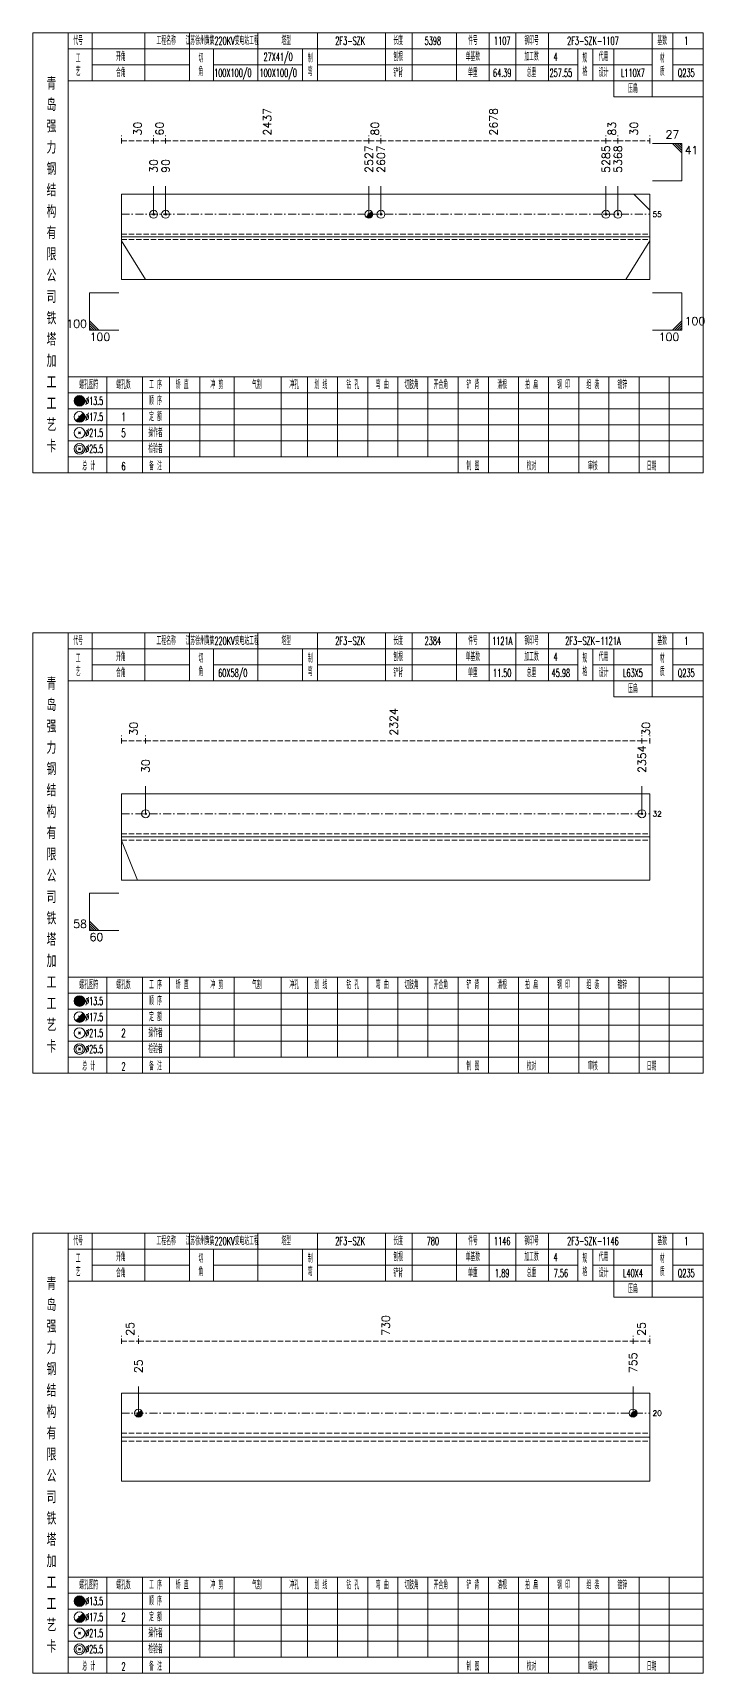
# Model space of a CAD drawing. Extents: x 0 to 4623, y -1159 to 4890.
# Drawn here: x 1880 to 2132, y -1159 to -544 of the extents above; entities that cross this region are included whole.
import ezdxf
from ezdxf.enums import TextEntityAlignment as Align

# ---------------------------------------------------------------- set-up
doc = ezdxf.new("R2010")
doc.units = 0
doc.header["$MEASUREMENT"] = 0
doc.linetypes.add('一点画线', pattern=[5.2, 3, -1, 0.2, -1])
doc.linetypes.add('虚线', pattern=[2.75, 2, -0.75])
doc.layers.get('0').update_dxf_attribs({"linetype": 'CONTINUOUS', "lineweight": 25})
for name, color, linetype, lineweight in [('1', 7, 'CONTINUOUS', 25), ('4', 7, 'CONTINUOUS', 25), ('5', 7, 'CONTINUOUS', 25)]:
    doc.layers.add(name, color=color, linetype=linetype, lineweight=lineweight)
doc.styles.get("Standard").update_dxf_attribs({"font": 'simplex.shx', "width": 0.7, "height": 3, "bigfont": 'gbhzfs.shx'})

# ---------------------------------------------------------------- blocks, each defined once
blk = doc.blocks.new('孔17.5')
at = {"layer": '5', "color": 7, "linetype": 'Continuous', "lineweight": 13}
for p, q in [((-0.707, -0.707), (0.707, 0.707)), ((-0.2, 0.2), (0.2, -0.2))]:
    blk.add_line(p, q, dxfattribs=at)
blk.add_circle((0, 0), 1, dxfattribs=at)
for radius in [0.9, 0.8, 0.7, 0.6, 0.5, 0.4, 0.3, 0.2, 0.1]:
    blk.add_arc((0, 0), radius, 225, 45, dxfattribs=at)
blk = doc.blocks.new('孔21.5')
at = {"layer": '5', "color": 7, "linetype": 'Continuous', "lineweight": 13}
for p, q in [((-0.2, -0.2), (0.2, 0.2)), ((-0.2, 0.2), (0.2, -0.2))]:
    blk.add_line(p, q, dxfattribs=at)
blk.add_circle((0, 0), 1, dxfattribs=at)

msp = doc.modelspace()

# ---------------------------------------------------------------- linework, layer by layer
at = {"color": 8, "linetype": '虚线', "lineweight": 9}
for p, q in [((1913.509, -585.011), (1913.509, -582.011)), ((1913.509, -584.011), (1925.509, -584.011)), ((1925.509, -585.011), (1925.509, -582.011)), ((1925.509, -585.011), (1925.509, -582.011)), ((1925.509, -584.011), (1930.009, -584.011)), ((1930.009, -585.011), (1930.009, -582.011)), ((1930.009, -585.011), (1930.009, -582.011)), ((1930.009, -584.011), (2006.247, -584.011)), ((2006.247, -585.011), (2006.247, -582.011)), ((2006.247, -585.011), (2006.247, -582.011)), ((2006.247, -584.011), (2010.747, -584.011)), ((2010.747, -585.011), (2010.747, -582.011)), ((2010.747, -585.011), (2010.747, -582.011)), ((2010.747, -584.011), (2095.109, -584.011)), ((2095.109, -585.011), (2095.109, -582.011)), ((2095.109, -585.011), (2095.109, -582.011)), ((2095.109, -584.011), (2099.609, -584.011)), ((2099.609, -585.011), (2099.609, -582.011)), ((2099.609, -585.011), (2099.609, -582.011)), ((2099.609, -584.011), (2111.609, -584.011)), ((2111.609, -585.011), (2111.609, -582.011)), ((1913.509, -810.011), (1913.509, -807.011)), ((1913.509, -809.011), (1922.509, -809.011)), ((1922.509, -810.011), (1922.509, -807.011)), ((1922.509, -810.011), (1922.509, -807.011)), ((1922.509, -809.011), (2108.609, -809.011)), ((2108.609, -810.011), (2108.609, -807.011)), ((2108.609, -810.011), (2108.609, -807.011)), ((2108.609, -809.011), (2111.609, -809.011)), ((2111.609, -810.011), (2111.609, -807.011)), ((1913.509, -1035.011), (1913.509, -1032.011)), ((1919.859, -1035.011), (1919.859, -1032.011)), ((1919.859, -1035.011), (1919.859, -1032.011)), ((2105.26, -1035.011), (2105.26, -1032.011)), ((2105.26, -1035.011), (2105.26, -1032.011)), ((2111.609, -1035.011), (2111.609, -1032.011)), ((1913.509, -1034.011), (1919.859, -1034.011)), ((1919.859, -1034.011), (2105.26, -1034.011)), ((2105.26, -1034.011), (2111.609, -1034.011))]:
    msp.add_line(p, q, dxfattribs=at)
at = {"color": 7, "linetype": 'Continuous', "lineweight": 13}
for p, q in [((2123.609, -585.011), (2112.609, -585.011)), ((2120.109, -585.011), (2123.609, -588.511)), ((2120.984, -585.011), (2123.609, -587.636)), ((2121.859, -585.011), (2123.609, -586.761)), ((2122.734, -585.011), (2123.609, -585.886)), ((2123.609, -599.011), (2123.609, -585.011)), ((1925.509, -611.556), (1925.509, -601.011)), ((1930.009, -611.556), (1930.009, -601.011)), ((2006.247, -611.556), (2006.247, -601.011)), ((2010.747, -611.556), (2010.747, -601.011)), ((2095.109, -611.556), (2095.109, -601.011)), ((2099.609, -611.556), (2099.609, -601.011)), ((2123.609, -599.011), (2112.609, -599.011)), ((2111.609, -610.056), (2105.609, -604.056)), ((1913.509, -621.461), (1922.509, -635.965)), ((2111.609, -621.461), (2102.609, -635.965)), ((1901.509, -641.011), (1912.509, -641.011)), ((1901.509, -641.011), (1901.509, -655.011)), ((2123.609, -641.011), (2112.609, -641.011)), ((2123.609, -641.011), (2123.609, -655.011)), ((1905.009, -655.011), (1901.509, -651.511)), ((2120.109, -655.011), (2123.609, -651.511)), ((1904.134, -655.011), (1901.509, -652.386)), ((1903.259, -655.011), (1901.509, -653.261)), ((1902.384, -655.011), (1901.509, -654.136)), ((1901.509, -655.011), (1912.509, -655.011)), ((2123.609, -655.011), (2112.609, -655.011)), ((2120.984, -655.011), (2123.609, -652.386)), ((2121.859, -655.011), (2123.609, -653.261)), ((2122.734, -655.011), (2123.609, -654.136)), ((1922.509, -836.32), (1922.509, -826.011)), ((2108.609, -836.32), (2108.609, -826.011)), ((1913.509, -846.296), (1919.509, -861.201)), ((1901.509, -866.011), (1912.509, -866.011)), ((1901.509, -866.011), (1901.509, -880.011)), ((1905.009, -880.011), (1901.509, -876.511)), ((1904.134, -880.011), (1901.509, -877.386)), ((1903.259, -880.011), (1901.509, -878.261)), ((1902.384, -880.011), (1901.509, -879.136)), ((1901.509, -880.011), (1912.509, -880.011)), ((1919.859, -1061.011), (1919.859, -1051.011)), ((2105.26, -1061.011), (2105.26, -1051.011))]:
    msp.add_line(p, q, dxfattribs=at)
at = {"color": 7, "linetype": 'Continuous', "lineweight": 18}
for p, q in [((1913.509, -604.056), (1913.509, -635.965)), ((1913.509, -604.056), (2111.609, -604.056)), ((2111.609, -604.056), (2111.609, -635.965)), ((1913.509, -620.011), (2111.609, -620.011)), ((1913.509, -828.82), (1913.509, -861.201)), ((1913.509, -828.82), (2111.609, -828.82)), ((2111.609, -828.82), (2111.609, -861.201)), ((1913.509, -845.011), (2111.609, -845.011)), ((1913.509, -1053.511), (1913.509, -1086.511)), ((1913.509, -1053.511), (2111.609, -1053.511)), ((2111.609, -1053.511), (2111.609, -1086.511)), ((1913.509, -1070.011), (2111.609, -1070.011))]:
    msp.add_line(p, q, dxfattribs=at)
at = {"color": 3, "linetype": '一点画线', "lineweight": 13}
for p, q in [((1913.509, -611.556), (2111.609, -611.556)), ((1913.509, -836.32), (2111.609, -836.32)), ((1913.509, -1061.011), (2111.609, -1061.011))]:
    msp.add_line(p, q, dxfattribs=at)
at = {"color": 1, "linetype": '虚线', "lineweight": 18}
for p, q in [((1913.509, -619.056), (2111.609, -619.056)), ((1913.509, -620.965), (2111.609, -620.965)), ((1913.509, -843.82), (2111.609, -843.82)), ((1913.509, -846.201), (2111.609, -846.201)), ((1913.509, -1068.511), (2111.609, -1068.511)), ((1913.509, -1071.511), (2111.609, -1071.511))]:
    msp.add_line(p, q, dxfattribs=at)
at = {"layer": '1', "color": 7, "linetype": 'Continuous', "lineweight": 18}
for p, q in [((1913.509, -635.965), (2111.609, -635.965)), ((1913.509, -861.201), (2111.609, -861.201)), ((1913.509, -1086.511), (2111.609, -1086.511))]:
    msp.add_line(p, q, dxfattribs=at)
at = {"layer": '4', "color": 1, "linetype": 'Continuous', "lineweight": 18}
for p, q in [((1893.509, -708.511), (1893.509, -543.511)), ((1902.409, -561.511), (1902.409, -543.511)), ((1922.209, -561.511), (1922.209, -543.511)), ((1939.009, -561.511), (1939.009, -543.511)), ((1964.609, -561.511), (1964.609, -543.511)), ((1986.909, -561.511), (1986.909, -543.511)), ((2012.409, -561.511), (2012.409, -543.511)), ((2022.409, -561.511), (2022.409, -543.511)), ((2039.109, -561.511), (2039.109, -543.511)), ((2051.309, -561.511), (2051.309, -543.511)), ((2061.309, -561.511), (2061.309, -543.511)), ((2073.509, -561.511), (2073.509, -543.511)), ((2112.409, -567.511), (2112.409, -543.511)), ((2120.209, -561.511), (2120.209, -543.511)), ((1893.509, -549.511), (2131.609, -549.511)), ((1948.009, -561.511), (1948.009, -549.511)), ((1981.309, -561.511), (1981.309, -549.511)), ((2084.609, -561.511), (2084.609, -549.511)), ((2090.209, -561.511), (2090.209, -549.511)), ((2098.009, -567.511), (2098.009, -549.511)), ((1902.409, -555.511), (1939.009, -555.511)), ((1948.009, -555.511), (1981.309, -555.511)), ((1986.909, -555.511), (2084.609, -555.511)), ((2090.209, -555.511), (2112.409, -555.511)), ((2120.209, -555.511), (2131.609, -555.511)), ((1893.509, -561.511), (2131.609, -561.511)), ((2098.009, -567.511), (2131.609, -567.511)), ((1893.509, -672.511), (2131.609, -672.511)), ((1908.009, -708.511), (1908.009, -672.511)), ((1921.309, -708.511), (1921.309, -672.511)), ((1931.409, -708.511), (1931.409, -672.511)), ((1942.809, -702.511), (1942.809, -672.511)), ((1955.709, -702.511), (1955.709, -672.511)), ((1973.309, -702.511), (1973.309, -672.511)), ((1983.209, -702.511), (1983.209, -672.511)), ((1994.509, -702.511), (1994.509, -672.511)), ((2005.809, -702.511), (2005.809, -672.511)), ((2017.109, -702.511), (2017.109, -672.511)), ((2028.309, -702.511), (2028.309, -672.511)), ((2039.709, -702.511), (2039.709, -672.511)), ((2051.009, -702.511), (2051.009, -672.511)), ((2062.309, -702.511), (2062.309, -672.511)), ((2073.609, -702.511), (2073.609, -672.511)), ((2084.909, -702.511), (2084.909, -672.511)), ((2096.209, -702.511), (2096.209, -672.511)), ((2107.509, -702.511), (2107.509, -672.511)), ((2118.809, -702.511), (2118.809, -672.511)), ((1893.509, -678.511), (2131.609, -678.511)), ((1893.509, -684.511), (2131.609, -684.511)), ((1893.509, -690.511), (2131.609, -690.511)), ((1893.509, -696.511), (2131.609, -696.511)), ((1893.509, -702.511), (2131.609, -702.511)), ((2039.709, -708.511), (2039.709, -702.511)), ((2051.009, -708.511), (2051.009, -702.511)), ((2062.309, -708.511), (2062.309, -702.511)), ((2073.609, -708.511), (2073.609, -702.511)), ((2084.909, -708.511), (2084.909, -702.511)), ((2096.209, -708.511), (2096.209, -702.511)), ((2107.509, -708.511), (2107.509, -702.511)), ((2118.809, -708.511), (2118.809, -702.511)), ((1893.509, -933.511), (1893.509, -768.511)), ((1902.409, -786.511), (1902.409, -768.511)), ((1922.209, -786.511), (1922.209, -768.511)), ((1939.009, -786.511), (1939.009, -768.511)), ((1964.609, -786.511), (1964.609, -768.511)), ((1986.909, -786.511), (1986.909, -768.511)), ((2012.409, -786.511), (2012.409, -768.511)), ((2022.409, -786.511), (2022.409, -768.511)), ((2039.109, -786.511), (2039.109, -768.511)), ((2051.309, -786.511), (2051.309, -768.511)), ((2061.309, -786.511), (2061.309, -768.511)), ((2073.509, -786.511), (2073.509, -768.511)), ((2112.409, -792.511), (2112.409, -768.511)), ((2120.209, -786.511), (2120.209, -768.511)), ((1893.509, -774.511), (2131.609, -774.511)), ((1948.009, -786.511), (1948.009, -774.511)), ((1981.309, -786.511), (1981.309, -774.511)), ((2084.609, -786.511), (2084.609, -774.511)), ((2090.209, -786.511), (2090.209, -774.511)), ((2098.009, -792.511), (2098.009, -774.511)), ((1902.409, -780.511), (1939.009, -780.511)), ((1948.009, -780.511), (1981.309, -780.511)), ((1986.909, -780.511), (2084.609, -780.511)), ((2090.209, -780.511), (2112.409, -780.511)), ((2120.209, -780.511), (2131.609, -780.511)), ((1893.509, -786.511), (2131.609, -786.511)), ((2098.009, -792.511), (2131.609, -792.511)), ((1893.509, -897.511), (2131.609, -897.511)), ((1908.009, -933.511), (1908.009, -897.511)), ((1921.309, -933.511), (1921.309, -897.511)), ((1931.409, -933.511), (1931.409, -897.511)), ((1942.809, -927.511), (1942.809, -897.511)), ((1955.709, -927.511), (1955.709, -897.511)), ((1973.309, -927.511), (1973.309, -897.511)), ((1983.209, -927.511), (1983.209, -897.511)), ((1994.509, -927.511), (1994.509, -897.511)), ((2005.809, -927.511), (2005.809, -897.511)), ((2017.109, -927.511), (2017.109, -897.511)), ((2028.309, -927.511), (2028.309, -897.511)), ((2039.709, -927.511), (2039.709, -897.511)), ((2051.009, -927.511), (2051.009, -897.511)), ((2062.309, -927.511), (2062.309, -897.511)), ((2073.609, -927.511), (2073.609, -897.511)), ((2084.909, -927.511), (2084.909, -897.511)), ((2096.209, -927.511), (2096.209, -897.511)), ((2107.509, -927.511), (2107.509, -897.511)), ((2118.809, -927.511), (2118.809, -897.511)), ((1893.509, -903.511), (2131.609, -903.511)), ((1893.509, -909.511), (2131.609, -909.511)), ((1893.509, -915.511), (2131.609, -915.511)), ((1893.509, -921.511), (2131.609, -921.511)), ((1893.509, -927.511), (2131.609, -927.511)), ((2039.709, -933.511), (2039.709, -927.511)), ((2051.009, -933.511), (2051.009, -927.511)), ((2062.309, -933.511), (2062.309, -927.511)), ((2073.609, -933.511), (2073.609, -927.511)), ((2084.909, -933.511), (2084.909, -927.511)), ((2096.209, -933.511), (2096.209, -927.511)), ((2107.509, -933.511), (2107.509, -927.511)), ((2118.809, -933.511), (2118.809, -927.511)), ((1893.509, -1158.511), (1893.509, -993.511)), ((1902.409, -1011.511), (1902.409, -993.511)), ((1922.209, -1011.511), (1922.209, -993.511)), ((1939.009, -1011.511), (1939.009, -993.511)), ((1964.609, -1011.511), (1964.609, -993.511)), ((1986.909, -1011.511), (1986.909, -993.511)), ((2012.409, -1011.511), (2012.409, -993.511)), ((2022.409, -1011.511), (2022.409, -993.511)), ((2039.109, -1011.511), (2039.109, -993.511)), ((2051.309, -1011.511), (2051.309, -993.511)), ((2061.309, -1011.511), (2061.309, -993.511)), ((2073.509, -1011.511), (2073.509, -993.511)), ((2112.409, -1017.511), (2112.409, -993.511)), ((2120.209, -1011.511), (2120.209, -993.511)), ((1893.509, -999.511), (2131.609, -999.511)), ((1948.009, -1011.511), (1948.009, -999.511)), ((1981.309, -1011.511), (1981.309, -999.511)), ((2084.609, -1011.511), (2084.609, -999.511)), ((2090.209, -1011.511), (2090.209, -999.511)), ((2098.009, -1017.511), (2098.009, -999.511)), ((1902.409, -1005.511), (1939.009, -1005.511)), ((1948.009, -1005.511), (1981.309, -1005.511)), ((1986.909, -1005.511), (2084.609, -1005.511)), ((2090.209, -1005.511), (2112.409, -1005.511)), ((2120.209, -1005.511), (2131.609, -1005.511)), ((1893.509, -1011.511), (2131.609, -1011.511)), ((2098.009, -1017.511), (2131.609, -1017.511)), ((1893.509, -1122.511), (2131.609, -1122.511)), ((1908.009, -1158.511), (1908.009, -1122.511)), ((1921.309, -1158.511), (1921.309, -1122.511)), ((1931.409, -1158.511), (1931.409, -1122.511)), ((1942.809, -1152.511), (1942.809, -1122.511)), ((1955.709, -1152.511), (1955.709, -1122.511)), ((1973.309, -1152.511), (1973.309, -1122.511)), ((1983.209, -1152.511), (1983.209, -1122.511)), ((1994.509, -1152.511), (1994.509, -1122.511)), ((2005.809, -1152.511), (2005.809, -1122.511)), ((2017.109, -1152.511), (2017.109, -1122.511)), ((2028.309, -1152.511), (2028.309, -1122.511)), ((2039.709, -1152.511), (2039.709, -1122.511)), ((2051.009, -1152.511), (2051.009, -1122.511)), ((2062.309, -1152.511), (2062.309, -1122.511)), ((2073.609, -1152.511), (2073.609, -1122.511)), ((2084.909, -1152.511), (2084.909, -1122.511)), ((2096.209, -1152.511), (2096.209, -1122.511)), ((2107.509, -1152.511), (2107.509, -1122.511)), ((2118.809, -1152.511), (2118.809, -1122.511)), ((1893.509, -1128.511), (2131.609, -1128.511)), ((1893.509, -1134.511), (2131.609, -1134.511)), ((1893.509, -1140.511), (2131.609, -1140.511)), ((1893.509, -1146.511), (2131.609, -1146.511)), ((1893.509, -1152.511), (2131.609, -1152.511)), ((2039.709, -1158.511), (2039.709, -1152.511)), ((2051.009, -1158.511), (2051.009, -1152.511)), ((2062.309, -1158.511), (2062.309, -1152.511)), ((2073.609, -1158.511), (2073.609, -1152.511)), ((2084.909, -1158.511), (2084.909, -1152.511)), ((2096.209, -1158.511), (2096.209, -1152.511)), ((2107.509, -1158.511), (2107.509, -1152.511)), ((2118.809, -1158.511), (2118.809, -1152.511))]:
    msp.add_line(p, q, dxfattribs=at)
at = {"layer": '4', "color": 7, "linetype": 'Continuous', "lineweight": 13}
for p, q in [((1897.509, -681.711), (1897.909, -681.311)), ((1897.909, -681.711), (1897.509, -681.311)), ((1896.295, -688.925), (1899.123, -686.097)), ((1897.309, -687.111), (1898.109, -687.911)), ((1897.309, -693.911), (1898.109, -693.111)), ((1897.309, -693.111), (1898.109, -693.911)), ((1897.309, -699.911), (1898.109, -699.111)), ((1897.309, -699.111), (1898.109, -699.911)), ((1897.509, -906.711), (1897.909, -906.311)), ((1897.909, -906.711), (1897.509, -906.311)), ((1896.295, -913.925), (1899.123, -911.097)), ((1897.309, -912.111), (1898.109, -912.911)), ((1897.309, -918.911), (1898.109, -918.111)), ((1897.309, -918.111), (1898.109, -918.911)), ((1897.309, -924.911), (1898.109, -924.111)), ((1897.309, -924.111), (1898.109, -924.911)), ((1897.509, -1131.711), (1897.909, -1131.311)), ((1897.909, -1131.711), (1897.509, -1131.311)), ((1896.295, -1138.925), (1899.123, -1136.097)), ((1897.309, -1137.111), (1898.109, -1137.911)), ((1897.309, -1143.911), (1898.109, -1143.111)), ((1897.309, -1143.111), (1898.109, -1143.911)), ((1897.309, -1149.911), (1898.109, -1149.111)), ((1897.309, -1149.111), (1898.109, -1149.911))]:
    msp.add_line(p, q, dxfattribs=at)
at = {"layer": '4', "color": 1, "linetype": 'Continuous', "lineweight": 18}
for points in [[(1880.209, -543.511), (1880.209, -708.511), (2131.609, -708.511), (2131.609, -543.511)], [(1880.209, -768.511), (1880.209, -933.511), (2131.609, -933.511), (2131.609, -768.511)], [(1880.209, -993.511), (1880.209, -1158.511), (2131.609, -1158.511), (2131.609, -993.511)]]:
    msp.add_lwpolyline(points, close=True, dxfattribs=at)
at = {"layer": '4', "color": 7, "linetype": 'Continuous', "lineweight": 13}
for centre, radius in [((1897.709, -681.511), 2), ((1897.709, -681.511), 1.8), ((1897.709, -681.511), 1.6), ((1897.709, -681.511), 1.4), ((1897.709, -681.511), 1.2), ((1897.709, -681.511), 1), ((1897.709, -681.511), 0.8), ((1897.709, -681.511), 0.6), ((1897.709, -681.511), 0.4), ((1897.709, -681.511), 0.2), ((1897.709, -687.511), 2), ((1897.709, -693.511), 2), ((1897.709, -699.511), 2), ((1897.709, -699.511), 1.4), ((1897.709, -906.511), 2), ((1897.709, -906.511), 1.8), ((1897.709, -906.511), 1.6), ((1897.709, -906.511), 1.4), ((1897.709, -906.511), 1.2), ((1897.709, -906.511), 1), ((1897.709, -906.511), 0.8), ((1897.709, -906.511), 0.6), ((1897.709, -906.511), 0.4), ((1897.709, -906.511), 0.2), ((1897.709, -912.511), 2), ((1897.709, -918.511), 2), ((1897.709, -924.511), 2), ((1897.709, -924.511), 1.4), ((1897.709, -1131.511), 2), ((1897.709, -1131.511), 1.8), ((1897.709, -1131.511), 1.6), ((1897.709, -1131.511), 1.4), ((1897.709, -1131.511), 1.2), ((1897.709, -1131.511), 1), ((1897.709, -1131.511), 0.8), ((1897.709, -1131.511), 0.6), ((1897.709, -1131.511), 0.4), ((1897.709, -1131.511), 0.2), ((1897.709, -1137.511), 2), ((1897.709, -1143.511), 2), ((1897.709, -1149.511), 2), ((1897.709, -1149.511), 1.4)]:
    msp.add_circle(centre, radius, dxfattribs=at)
for centre, radius in [((1897.709, -687.511), 1.8), ((1897.709, -687.511), 1.6), ((1897.709, -687.511), 1.4), ((1897.709, -687.511), 1.2), ((1897.709, -687.511), 1), ((1897.709, -687.511), 0.8), ((1897.709, -687.511), 0.6), ((1897.709, -687.511), 0.4), ((1897.709, -687.511), 0.2), ((1897.709, -912.511), 1.8), ((1897.709, -912.511), 1.6), ((1897.709, -912.511), 1.4), ((1897.709, -912.511), 1.2), ((1897.709, -912.511), 1), ((1897.709, -912.511), 0.8), ((1897.709, -912.511), 0.6), ((1897.709, -912.511), 0.4), ((1897.709, -912.511), 0.2), ((1897.709, -1137.511), 1.8), ((1897.709, -1137.511), 1.6), ((1897.709, -1137.511), 1.4), ((1897.709, -1137.511), 1.2), ((1897.709, -1137.511), 1), ((1897.709, -1137.511), 0.8), ((1897.709, -1137.511), 0.6), ((1897.709, -1137.511), 0.4), ((1897.709, -1137.511), 0.2)]:
    msp.add_arc(centre, radius, 225, 45, dxfattribs=at)

# ---------------------------------------------------------------- block references
at = {"color": 7, "linetype": 'Continuous', "lineweight": 13, "xscale": 1.5, "yscale": 1.5, "zscale": 1.5}
for name, p in [('孔21.5', (1925.509, -611.556)), ('孔21.5', (1930.009, -611.556)), ('孔17.5', (2006.247, -611.556)), ('孔21.5', (2010.747, -611.556)), ('孔21.5', (2095.109, -611.556)), ('孔21.5', (2099.609, -611.556)), ('孔21.5', (1922.509, -836.32)), ('孔21.5', (2108.609, -836.32)), ('孔17.5', (1919.859, -1061.011)), ('孔17.5', (2105.26, -1061.011))]:
    msp.add_blockref(name, p, dxfattribs=at)

# ---------------------------------------------------------------- texts
at = {"color": 8, "linetype": 'Continuous', "lineweight": 9}
for s, p in [('30', (1919.509, -582.011)), ('60', (1927.759, -582.011)), ('2437', (1968.128, -582.011)), ('80', (2008.497, -582.011)), ('2678', (2052.928, -582.011)), ('83', (2097.359, -582.011)), ('30', (2105.609, -582.011)), ('2324', (2015.559, -807.011)), ('30', (1918.009, -807.011)), ('30', (2110.109, -807.011)), ('730', (2012.559, -1032.011)), ('25', (1916.684, -1032.011)), ('25', (2108.435, -1032.011))]:
    msp.add_text(s, height=3, rotation=90, dxfattribs=at).set_placement(p, align=Align.MIDDLE_LEFT)
at = {"color": 7, "linetype": 'Continuous', "lineweight": 13}
for s, p in [('27', (2122.609, -584.011)), ('100', (1900.509, -655.011)), ('58', (1900.509, -880.011))]:
    msp.add_text(s, height=3, dxfattribs=at).set_placement(p, align=Align.BOTTOM_RIGHT)
for s, p in [('2527', (2006.247, -596.011)), ('2607', (2010.747, -596.011)), ('5285', (2095.109, -596.011)), ('5368', (2099.609, -596.011)), ('30', (1925.509, -596.011)), ('90', (1930.009, -596.011)), ('2354', (2108.609, -821.011)), ('30', (1922.509, -821.011)), ('755', (2105.26, -1046.011)), ('25', (1919.859, -1046.011))]:
    msp.add_text(s, height=3, rotation=90, dxfattribs=at).set_placement(p, align=Align.MIDDLE_LEFT)
for s, p in [('41', (2124.609, -586.011)), ('100', (1901.509, -656.011)), ('60', (1901.509, -881.011))]:
    msp.add_text(s, height=3, dxfattribs=at).set_placement(p, align=Align.TOP_LEFT)
for s, p in [('55', (2112.609, -611.556)), ('32', (2112.609, -836.32)), ('20', (2112.609, -1061.011))]:
    msp.add_text(s, height=2, dxfattribs=at).set_placement(p, align=Align.MIDDLE_LEFT)
msp.add_text('100', height=3, dxfattribs=at).set_placement((2124.609, -654.011), align=Align.BOTTOM_LEFT)
msp.add_text('100', height=3, dxfattribs=at).set_placement((2122.609, -656.011), align=Align.TOP_RIGHT)
at = {"layer": '4', "color": 1, "linetype": 'Continuous', "lineweight": 13}
for s, height, width, p in [('代号', 3, 0.6, (1897.209, -546.511)), ('工程名称', 3, 0.6, (1930.209, -546.511)), ('江苏徐州黄集220KV变电站工程', 3, 0.6, (1951.209, -546.511)), ('塔型', 3, 0.6, (1975.209, -546.511)), ('2F3-SZK', 3, 0.6, (1999.209, -546.511)), ('长度', 3, 0.6, (2017.209, -546.511)), ('5398', 3, 0.6, (2030.209, -546.511)), ('件号', 3, 0.6, (2045.209, -546.511)), ('1107', 3, 0.6, (2056.209, -546.511)), ('钢印号', 3, 0.6, (2067.209, -546.511)), ('2F3-SZK-1107', 3, 0.6, (2090.209, -546.511)), ('基数', 3, 0.6, (2116.209, -546.511)), ('1', 3, 0.6, (2125.209, -546.511)), ('工', 3, 0.6, (1897.209, -553.111)), ('开角', 3, 0.6, (1913.209, -552.511)), ('切', 3, 0.6, (1943.209, -553.111)), ('27X41/0', 3, 0.6, (1972.209, -552.511)), ('制', 3, 0.6, (1984.209, -553.111)), ('刨根', 3, 0.6, (2017.209, -552.511)), ('单基数', 3, 0.6, (2045.209, -552.511)), ('加工数', 3, 0.6, (2067.209, -552.511)), ('4', 3, 0.6, (2076.209, -552.511)), ('规', 3, 0.6, (2087.209, -553.111)), ('代用', 3, 0.6, (2094.209, -552.511)), ('材', 3, 0.6, (2116.209, -553.111)), ('艺', 3, 0.6, (1897.209, -558.111)), ('合角', 3, 0.6, (1913.209, -558.511)), ('角', 3, 0.6, (1943.209, -558.111)), ('100X100/0', 3, 0.6, (1955.209, -558.511)), ('100X100/0', 3, 0.6, (1972.209, -558.511)), ('弯', 3, 0.6, (1984.209, -558.111)), ('铲背', 3, 0.6, (2017.209, -558.511)), ('单重', 3, 0.6, (2045.209, -558.511)), ('64.39', 3, 0.6, (2056.209, -558.511)), ('总重', 3, 0.6, (2067.209, -558.511)), ('257.55', 3, 0.6, (2078.209, -558.511)), ('格', 3, 0.6, (2087.209, -558.111)), ('设计', 3, 0.6, (2094.209, -558.511)), ('L110X7', 3, 0.6, (2105.209, -558.511)), ('质', 3, 0.6, (2116.209, -558.111)), ('Q235', 3, 0.6, (2125.209, -558.511)), ('青', 4.6, 0.8, (1887.209, -562.511)), ('压扁', 3, 0.6, (2105.209, -564.511)), ('岛', 4.6, 0.8, (1887.209, -570.511)), ('强', 4.6, 0.8, (1887.209, -578.511)), ('力', 4.6, 0.8, (1887.209, -586.511)), ('钢', 4.6, 0.8, (1887.209, -594.511)), ('结', 4.6, 0.8, (1887.209, -602.511)), ('构', 4.6, 0.8, (1887.209, -610.511)), ('有', 4.6, 0.8, (1887.209, -618.511)), ('限', 4.6, 0.8, (1887.209, -626.511)), ('公', 4.6, 0.8, (1887.209, -634.511)), ('司', 4.6, 0.8, (1887.209, -642.511)), ('铁', 4.6, 0.8, (1887.209, -650.511)), ('塔', 4.6, 0.8, (1887.209, -658.511)), ('加', 4.6, 0.8, (1887.209, -666.511)), ('工', 4.6, 0.8, (1887.209, -674.511)), ('螺孔图符', 3, 0.6, (1901.209, -675.511)), ('螺孔数', 3, 0.6, (1914.209, -675.511)), ('工 序', 3, 0.6, (1926.209, -675.511)), ('矫 直', 3, 0.6, (1936.209, -675.511)), ('冲 剪', 3, 0.6, (1949.209, -675.511)), ('气割', 3, 0.6, (1964.209, -675.511)), ('冲孔', 3, 0.6, (1978.209, -675.511)), ('划 线', 3, 0.6, (1988.209, -675.511)), ('钻 孔', 3, 0.6, (2000.209, -675.511)), ('弯 曲', 3, 0.6, (2011.209, -675.511)), ('切肢角', 3, 0.6, (2022.209, -675.511)), ('开合角', 3, 0.6, (2033.209, -675.511)), ('铲 背', 3, 0.6, (2045.209, -675.511)), ('清根', 3, 0.6, (2056.209, -675.511)), ('拍 扁', 3, 0.6, (2067.209, -675.511)), ('钢 印', 3, 0.6, (2079.209, -675.511)), ('组 装', 3, 0.6, (2090.209, -675.511)), ('镀锌', 3, 0.6, (2101.209, -675.511)), ('工', 4.6, 0.8, (1887.209, -682.511)), ('%%C13.5', 3, 0.5, (1903.209, -681.511)), ('顺 序', 3, 0.6, (1926.209, -681.511)), ('艺', 4.6, 0.8, (1887.209, -690.511)), ('%%C17.5', 3, 0.5, (1903.209, -687.511)), ('1', 3.2, 0.6, (1914.209, -687.511)), ('定 额', 3, 0.6, (1926.209, -687.511)), ('%%C21.5', 3, 0.5, (1903.209, -693.511)), ('5', 3.2, 0.6, (1914.209, -693.511)), ('操作者', 3, 0.6, (1926.209, -693.511)), ('卡', 4.6, 0.8, (1887.209, -698.511)), ('%%C25.5', 3, 0.5, (1903.209, -699.511)), ('检验者', 3, 0.6, (1926.209, -699.511)), ('总 计', 3, 0.6, (1901.209, -706.011)), ('6', 3, 0.6, (1914.209, -706.011)), ('备 注', 3, 0.6, (1926.209, -706.011)), ('制 图', 3, 0.6, (2045.209, -706.011)), ('校对', 3, 0.6, (2067.209, -706.011)), ('审核', 3, 0.6, (2090.209, -706.011)), ('日期', 3, 0.6, (2112.209, -706.011)), ('代号', 3, 0.6, (1897.209, -771.511)), ('工程名称', 3, 0.6, (1930.209, -771.511)), ('江苏徐州黄集220KV变电站工程', 3, 0.6, (1951.209, -771.511)), ('塔型', 3, 0.6, (1975.209, -771.511)), ('2F3-SZK', 3, 0.6, (1999.209, -771.511)), ('长度', 3, 0.6, (2017.209, -771.511)), ('2384', 3, 0.6, (2030.209, -771.511)), ('件号', 3, 0.6, (2045.209, -771.511)), ('1121A', 3, 0.6, (2056.209, -771.511)), ('钢印号', 3, 0.6, (2067.209, -771.511)), ('2F3-SZK-1121A', 3, 0.6, (2090.209, -771.511)), ('基数', 3, 0.6, (2116.209, -771.511)), ('1', 3, 0.6, (2125.209, -771.511)), ('工', 3, 0.6, (1897.209, -778.111)), ('开角', 3, 0.6, (1913.209, -777.511)), ('切', 3, 0.6, (1943.209, -778.111)), ('制', 3, 0.6, (1984.209, -778.111)), ('刨根', 3, 0.6, (2017.209, -777.511)), ('单基数', 3, 0.6, (2045.209, -777.511)), ('加工数', 3, 0.6, (2067.209, -777.511)), ('4', 3, 0.6, (2076.209, -777.511)), ('规', 3, 0.6, (2087.209, -778.111)), ('代用', 3, 0.6, (2094.209, -777.511)), ('材', 3, 0.6, (2116.209, -778.111)), ('青', 4.6, 0.8, (1887.209, -787.511)), ('艺', 3, 0.6, (1897.209, -783.111)), ('合角', 3, 0.6, (1913.209, -783.511)), ('角', 3, 0.6, (1943.209, -783.111)), ('60X58/0', 3, 0.6, (1955.209, -783.511)), ('弯', 3, 0.6, (1984.209, -783.111)), ('铲背', 3, 0.6, (2017.209, -783.511)), ('单重', 3, 0.6, (2045.209, -783.511)), ('11.50', 3, 0.6, (2056.209, -783.511)), ('总重', 3, 0.6, (2067.209, -783.511)), ('45.98', 3, 0.6, (2078.209, -783.511)), ('格', 3, 0.6, (2087.209, -783.111)), ('设计', 3, 0.6, (2094.209, -783.511)), ('L63X5', 3, 0.6, (2105.209, -783.511)), ('质', 3, 0.6, (2116.209, -783.111)), ('Q235', 3, 0.6, (2125.209, -783.511)), ('岛', 4.6, 0.8, (1887.209, -795.511)), ('压扁', 3, 0.6, (2105.209, -789.511)), ('强', 4.6, 0.8, (1887.209, -803.511)), ('力', 4.6, 0.8, (1887.209, -811.511)), ('钢', 4.6, 0.8, (1887.209, -819.511)), ('结', 4.6, 0.8, (1887.209, -827.511)), ('构', 4.6, 0.8, (1887.209, -835.511)), ('有', 4.6, 0.8, (1887.209, -843.511)), ('限', 4.6, 0.8, (1887.209, -851.511)), ('公', 4.6, 0.8, (1887.209, -859.511)), ('司', 4.6, 0.8, (1887.209, -867.511)), ('铁', 4.6, 0.8, (1887.209, -875.511)), ('塔', 4.6, 0.8, (1887.209, -883.511)), ('加', 4.6, 0.8, (1887.209, -891.511)), ('工', 4.6, 0.8, (1887.209, -899.511)), ('螺孔图符', 3, 0.6, (1901.209, -900.511)), ('螺孔数', 3, 0.6, (1914.209, -900.511)), ('工 序', 3, 0.6, (1926.209, -900.511)), ('矫 直', 3, 0.6, (1936.209, -900.511)), ('冲 剪', 3, 0.6, (1949.209, -900.511)), ('气割', 3, 0.6, (1964.209, -900.511)), ('冲孔', 3, 0.6, (1978.209, -900.511)), ('划 线', 3, 0.6, (1988.209, -900.511)), ('钻 孔', 3, 0.6, (2000.209, -900.511)), ('弯 曲', 3, 0.6, (2011.209, -900.511)), ('切肢角', 3, 0.6, (2022.209, -900.511)), ('开合角', 3, 0.6, (2033.209, -900.511)), ('铲 背', 3, 0.6, (2045.209, -900.511)), ('清根', 3, 0.6, (2056.209, -900.511)), ('拍 扁', 3, 0.6, (2067.209, -900.511)), ('钢 印', 3, 0.6, (2079.209, -900.511)), ('组 装', 3, 0.6, (2090.209, -900.511)), ('镀锌', 3, 0.6, (2101.209, -900.511)), ('工', 4.6, 0.8, (1887.209, -907.511)), ('%%C13.5', 3, 0.5, (1903.209, -906.511)), ('顺 序', 3, 0.6, (1926.209, -906.511)), ('艺', 4.6, 0.8, (1887.209, -915.511)), ('%%C17.5', 3, 0.5, (1903.209, -912.511)), ('定 额', 3, 0.6, (1926.209, -912.511)), ('卡', 4.6, 0.8, (1887.209, -923.511)), ('%%C21.5', 3, 0.5, (1903.209, -918.511)), ('2', 3.2, 0.6, (1914.209, -918.511)), ('操作者', 3, 0.6, (1926.209, -918.511)), ('%%C25.5', 3, 0.5, (1903.209, -924.511)), ('检验者', 3, 0.6, (1926.209, -924.511)), ('总 计', 3, 0.6, (1901.209, -931.011)), ('2', 3, 0.6, (1914.209, -931.011)), ('备 注', 3, 0.6, (1926.209, -931.011)), ('制 图', 3, 0.6, (2045.209, -931.011)), ('校对', 3, 0.6, (2067.209, -931.011)), ('审核', 3, 0.6, (2090.209, -931.011)), ('日期', 3, 0.6, (2112.209, -931.011)), ('代号', 3, 0.6, (1897.209, -996.511)), ('工程名称', 3, 0.6, (1930.209, -996.511)), ('江苏徐州黄集220KV变电站工程', 3, 0.6, (1951.209, -996.511)), ('塔型', 3, 0.6, (1975.209, -996.511)), ('2F3-SZK', 3, 0.6, (1999.209, -996.511)), ('长度', 3, 0.6, (2017.209, -996.511)), ('780', 3, 0.6, (2030.209, -996.511)), ('件号', 3, 0.6, (2045.209, -996.511)), ('1146', 3, 0.6, (2056.209, -996.511)), ('钢印号', 3, 0.6, (2067.209, -996.511)), ('2F3-SZK-1146', 3, 0.6, (2090.209, -996.511)), ('基数', 3, 0.6, (2116.209, -996.511)), ('1', 3, 0.6, (2125.209, -996.511)), ('工', 3, 0.6, (1897.209, -1003.111)), ('开角', 3, 0.6, (1913.209, -1002.511)), ('切', 3, 0.6, (1943.209, -1003.111)), ('制', 3, 0.6, (1984.209, -1003.111)), ('刨根', 3, 0.6, (2017.209, -1002.511)), ('单基数', 3, 0.6, (2045.209, -1002.511)), ('加工数', 3, 0.6, (2067.209, -1002.511)), ('4', 3, 0.6, (2076.209, -1002.511)), ('规', 3, 0.6, (2087.209, -1003.111)), ('代用', 3, 0.6, (2094.209, -1002.511)), ('材', 3, 0.6, (2116.209, -1003.111)), ('艺', 3, 0.6, (1897.209, -1008.111)), ('合角', 3, 0.6, (1913.209, -1008.511)), ('角', 3, 0.6, (1943.209, -1008.111)), ('弯', 3, 0.6, (1984.209, -1008.111)), ('铲背', 3, 0.6, (2017.209, -1008.511)), ('单重', 3, 0.6, (2045.209, -1008.511)), ('1.89', 3, 0.6, (2056.209, -1008.511)), ('总重', 3, 0.6, (2067.209, -1008.511)), ('7.56', 3, 0.6, (2078.209, -1008.511)), ('格', 3, 0.6, (2087.209, -1008.111)), ('设计', 3, 0.6, (2094.209, -1008.511)), ('L40X4', 3, 0.6, (2105.209, -1008.511)), ('质', 3, 0.6, (2116.209, -1008.111)), ('Q235', 3, 0.6, (2125.209, -1008.511)), ('青', 4.6, 0.8, (1887.209, -1012.511)), ('压扁', 3, 0.6, (2105.209, -1014.511)), ('岛', 4.6, 0.8, (1887.209, -1020.511)), ('强', 4.6, 0.8, (1887.209, -1028.511)), ('力', 4.6, 0.8, (1887.209, -1036.511)), ('钢', 4.6, 0.8, (1887.209, -1044.511)), ('结', 4.6, 0.8, (1887.209, -1052.511)), ('构', 4.6, 0.8, (1887.209, -1060.511)), ('有', 4.6, 0.8, (1887.209, -1068.511)), ('限', 4.6, 0.8, (1887.209, -1076.511)), ('公', 4.6, 0.8, (1887.209, -1084.511)), ('司', 4.6, 0.8, (1887.209, -1092.511)), ('铁', 4.6, 0.8, (1887.209, -1100.511)), ('塔', 4.6, 0.8, (1887.209, -1108.511)), ('加', 4.6, 0.8, (1887.209, -1116.511)), ('工', 4.6, 0.8, (1887.209, -1124.511)), ('螺孔图符', 3, 0.6, (1901.209, -1125.511)), ('螺孔数', 3, 0.6, (1914.209, -1125.511)), ('工 序', 3, 0.6, (1926.209, -1125.511)), ('矫 直', 3, 0.6, (1936.209, -1125.511)), ('冲 剪', 3, 0.6, (1949.209, -1125.511)), ('气割', 3, 0.6, (1964.209, -1125.511)), ('冲孔', 3, 0.6, (1978.209, -1125.511)), ('划 线', 3, 0.6, (1988.209, -1125.511)), ('钻 孔', 3, 0.6, (2000.209, -1125.511)), ('弯 曲', 3, 0.6, (2011.209, -1125.511)), ('切肢角', 3, 0.6, (2022.209, -1125.511)), ('开合角', 3, 0.6, (2033.209, -1125.511)), ('铲 背', 3, 0.6, (2045.209, -1125.511)), ('清根', 3, 0.6, (2056.209, -1125.511)), ('拍 扁', 3, 0.6, (2067.209, -1125.511)), ('钢 印', 3, 0.6, (2079.209, -1125.511)), ('组 装', 3, 0.6, (2090.209, -1125.511)), ('镀锌', 3, 0.6, (2101.209, -1125.511)), ('工', 4.6, 0.8, (1887.209, -1132.511)), ('%%C13.5', 3, 0.5, (1903.209, -1131.511)), ('顺 序', 3, 0.6, (1926.209, -1131.511)), ('艺', 4.6, 0.8, (1887.209, -1140.511)), ('%%C17.5', 3, 0.5, (1903.209, -1137.511)), ('2', 3.2, 0.6, (1914.209, -1137.511)), ('定 额', 3, 0.6, (1926.209, -1137.511)), ('%%C21.5', 3, 0.5, (1903.209, -1143.511)), ('操作者', 3, 0.6, (1926.209, -1143.511)), ('卡', 4.6, 0.8, (1887.209, -1148.511)), ('%%C25.5', 3, 0.5, (1903.209, -1149.511)), ('检验者', 3, 0.6, (1926.209, -1149.511)), ('总 计', 3, 0.6, (1901.209, -1156.011)), ('2', 3, 0.6, (1914.209, -1156.011)), ('备 注', 3, 0.6, (1926.209, -1156.011)), ('制 图', 3, 0.6, (2045.209, -1156.011)), ('校对', 3, 0.6, (2067.209, -1156.011)), ('审核', 3, 0.6, (2090.209, -1156.011)), ('日期', 3, 0.6, (2112.209, -1156.011))]:
    msp.add_text(s, height=height, dxfattribs=dict(at, width=width)).set_placement(p, align=Align.MIDDLE_CENTER)

doc.saveas('drawing.dxf')
